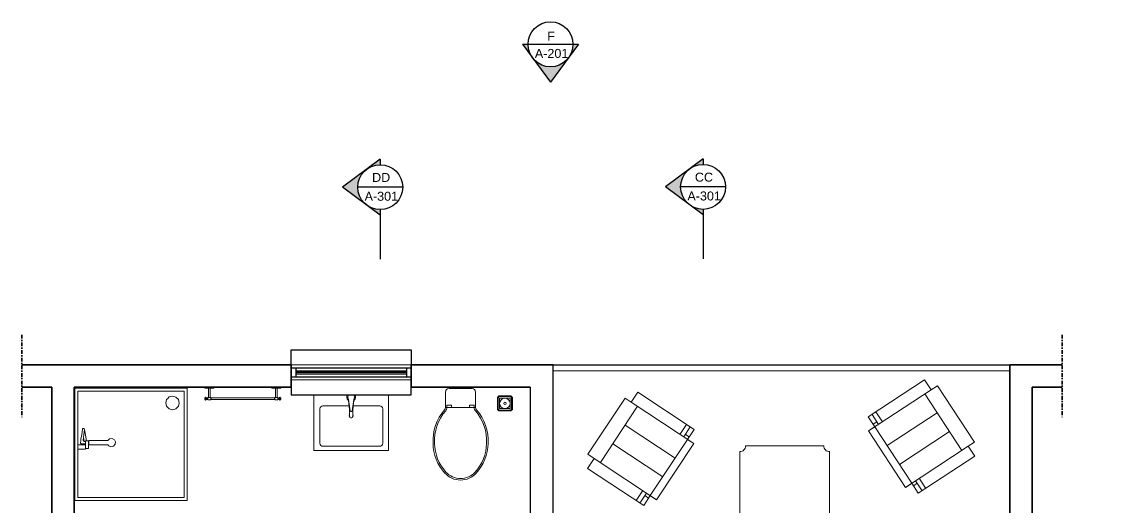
# Model space of a CAD drawing. Header units: millimetres. Extents: x 17951 to 20510, y 16877 to 18330.
# Drawn here: x 18655 to 19383, y 18007 to 18330 of the extents above; entities that cross this region are included whole.
import ezdxf

# ---------------------------------------------------------------- set-up
doc = ezdxf.new("R2010")
doc.units = ezdxf.units.MM
doc.linetypes.add('DASHDOT', pattern=[1, 0.5, -0.25, 0, -0.25])
for name, color, linetype, lineweight in [('A-FURN', 2, 'Continuous', 18), ('A-GLAZ-FULL', 4, 'Continuous', 25), ('A-WALL-FULL-EXTR', 3, 'Continuous', 35), ('A-WALL-FULL-INTR', 1, 'Continuous', 25), ('QUOTE', 5, 'Continuous', 13)]:
    doc.layers.add(name, color=color, linetype=linetype, lineweight=lineweight)
doc.layers.add('SECT-SYMB', color=6, linetype='Continuous')
doc.styles.get("Standard").update_dxf_attribs({"font": 'arial.ttf'})

msp = doc.modelspace()

# ---------------------------------------------------------------- hatches: boundary and pattern name
at = {"layer": 'SECT-SYMB'}
h = msp.add_hatch(color=6, dxfattribs=at)
h.dxf.hatch_style = 1
h.paths.add_polyline_path([(19019.93, 18306.47, -0.501749), (18995.88, 18306.47), (19007.9, 18290.27)])
h.paths.add_polyline_path([(18992.9, 18315.43), (18989.14, 18315.43), (18995.88, 18306.47, -0.16156)])
h.paths.add_polyline_path([(19026.67, 18315.43), (19022.9, 18315.43, -0.16156), (19019.93, 18306.47)])
h.paths.add_polyline_path([(19100.82, 18232.34), (19084.62, 18220.32), (19100.82, 18208.29, -0.236806), (19094.79, 18220.32, -0.236806)])
h.paths.add_polyline_path([(19109.79, 18205.32, -0.16156), (19100.82, 18208.29), (19109.79, 18201.55), (19109.79, 18202.32)])
h.paths.add_polyline_path([(19109.79, 18239.09), (19100.82, 18232.34, -0.16156), (19109.79, 18235.32)])
h.paths.add_polyline_path([(18885.21, 18232.16), (18869.01, 18220.13), (18885.21, 18208.11, -0.236806), (18879.18, 18220.13, -0.236806)])
h.paths.add_polyline_path([(18894.18, 18238.9), (18885.21, 18232.16, -0.16156), (18894.18, 18235.13)])
h.paths.add_polyline_path([(18894.18, 18205.13, -0.16156), (18885.21, 18208.11), (18894.18, 18201.36), (18894.18, 18202.13)])
h.paths.add_polyline_path([(19889.5, 18215.28, -0.236806), (19895.53, 18227.31), (19879.33, 18215.28), (19895.53, 18203.26, -0.236806)])
h.paths.add_polyline_path([(19904.5, 18234.05), (19895.53, 18227.31, -0.16156), (19904.5, 18230.28)])
h.paths.add_polyline_path([(19904.5, 18200.28, -0.16156), (19895.53, 18203.26), (19904.5, 18196.52)])
h.paths.add_polyline_path([(20027.91, 18306.47, -0.501749), (20003.86, 18306.47), (20015.89, 18290.27)])
h.paths.add_polyline_path([(20000.89, 18315.43), (19997.12, 18315.43), (20003.86, 18306.47, -0.16156)])
h.paths.add_polyline_path([(20034.65, 18315.43), (20030.89, 18315.43, -0.16156), (20027.91, 18306.47)])
h.paths.add_polyline_path([(20123.73, 18230.3), (20123.73, 18234.24), (20098.56, 18215.47), (20113.47, 18204.35, -0.20736), (20108.73, 18215.3, -0.414214)])
h.paths.add_polyline_path([(20123.73, 18200.3, -0.13289), (20116.16, 18202.34), (20123.73, 18196.71), (20123.73, 18197.3)])

# ---------------------------------------------------------------- linework, layer by layer
at = {"layer": 'A-FURN'}
for p, q in [((19009.75, 18097.6), (19314.75, 18097.6)), ((18776.99, 18086.09), (18776.99, 18086.6)), ((18782.91, 18086.09), (18776.99, 18086.09)), ((18779.36, 18086.09), (18779.36, 18079.83)), ((18780.54, 18086.09), (18780.54, 18079.83)), ((18782.91, 18086.6), (18782.91, 18086.09)), ((18821.77, 18086.6), (18821.77, 18086.09)), ((18821.77, 18086.09), (18827.69, 18086.09)), ((18824.14, 18086.09), (18824.14, 18079.83)), ((18825.32, 18086.09), (18825.32, 18079.83)), ((18827.69, 18086.09), (18827.69, 18086.6)), ((18940.7, 18085.81), (18940.11, 18085.81)), ((18954.91, 18085.81), (18940.7, 18085.81)), ((18955.5, 18085.81), (18954.91, 18085.81)), ((19266.36, 18087.62), (19291.03, 18049.98)), ((18751.41, 18078.34), (18750.86, 18076.18)), ((18752.2, 18079.17), (18751.41, 18078.34)), ((18752.2, 18079.17), (18753.28, 18080.12)), ((18755.34, 18080.66), (18753.28, 18080.12)), ((18757.66, 18080.11), (18755.34, 18080.66)), ((18759.35, 18078.38), (18757.66, 18080.11)), ((18759.86, 18076.1), (18759.35, 18078.38)), ((18776.99, 18078.4), (18776.99, 18079.58)), ((18776.99, 18079.58), (18777.16, 18079.58)), ((18777.16, 18078.4), (18776.99, 18078.4)), ((18777.16, 18079.58), (18777.16, 18078.4)), ((18777.84, 18079.58), (18777.84, 18078.4)), ((18777.84, 18079.58), (18778.01, 18079.58)), ((18778.01, 18078.4), (18777.84, 18078.4)), ((18778.01, 18079.58), (18778.01, 18078.4)), ((18778.52, 18079.58), (18778.52, 18078.4)), ((18778.52, 18079.58), (18778.94, 18079.58)), ((18778.94, 18078.4), (18778.52, 18078.4)), ((18778.94, 18079.58), (18778.94, 18079.83)), ((18778.94, 18079.83), (18780.97, 18079.83)), ((18778.94, 18079.58), (18778.94, 18078.4)), ((18778.94, 18078.15), (18778.94, 18078.4)), ((18780.97, 18078.15), (18778.94, 18078.15)), ((18780.97, 18079.83), (18780.97, 18079.58)), ((18780.97, 18078.4), (18780.97, 18079.58)), ((18780.97, 18079.58), (18781.13, 18079.58)), ((18781.13, 18078.4), (18780.97, 18078.4)), ((18780.97, 18078.4), (18780.97, 18078.15)), ((18781.13, 18079.58), (18781.13, 18079.5)), ((18781.13, 18079.5), (18781.13, 18078.48)), ((18781.13, 18079.5), (18823.55, 18079.5)), ((18823.55, 18078.48), (18781.13, 18078.48)), ((18781.13, 18078.48), (18781.13, 18078.4)), ((18823.55, 18079.5), (18823.55, 18079.58)), ((18823.55, 18079.58), (18823.72, 18079.58)), ((18823.55, 18079.5), (18823.55, 18078.48)), ((18823.55, 18078.4), (18823.55, 18078.48)), ((18823.72, 18078.4), (18823.55, 18078.4)), ((18823.72, 18079.58), (18823.72, 18079.83)), ((18823.72, 18079.83), (18825.74, 18079.83)), ((18823.72, 18078.4), (18823.72, 18079.58)), ((18823.72, 18078.15), (18823.72, 18078.4)), ((18825.74, 18078.15), (18823.72, 18078.15)), ((18825.74, 18079.83), (18825.74, 18079.58)), ((18825.74, 18079.58), (18825.74, 18078.4)), ((18825.74, 18079.58), (18826.17, 18079.58)), ((18826.17, 18078.4), (18825.74, 18078.4)), ((18825.74, 18078.4), (18825.74, 18078.15)), ((18826.17, 18079.58), (18826.17, 18078.4)), ((18826.67, 18079.58), (18826.67, 18078.4)), ((18826.67, 18079.58), (18826.84, 18079.58)), ((18826.84, 18078.4), (18826.67, 18078.4)), ((18826.84, 18079.58), (18826.84, 18078.4)), ((18827.52, 18079.58), (18827.52, 18078.4)), ((18827.52, 18079.58), (18827.69, 18079.58)), ((18827.69, 18078.4), (18827.52, 18078.4)), ((18827.69, 18079.58), (18827.69, 18078.4)), ((18849.75, 18081.6), (18849.75, 18044.41)), ((18899.75, 18044.41), (18899.75, 18081.6)), ((18937.74, 18083.44), (18937.74, 18073.11)), ((18957.87, 18073.11), (18957.87, 18083.44)), ((18972.42, 18079.85), (18973.42, 18080.85)), ((18972.42, 18071.85), (18972.42, 18079.85)), ((18972.92, 18079.65), (18973.63, 18080.35)), ((18972.92, 18072.06), (18972.92, 18079.65)), ((18973.42, 18080.85), (18981.42, 18080.85)), ((18973.63, 18080.35), (18981.22, 18080.35)), ((18973.92, 18079.23), (18974.04, 18079.35)), ((18973.92, 18072.48), (18973.92, 18079.23)), ((18974.04, 18079.35), (18980.8, 18079.35)), ((18980.8, 18079.35), (18980.92, 18079.23)), ((18980.92, 18079.23), (18980.92, 18072.48)), ((18981.22, 18080.35), (18981.92, 18079.65)), ((18981.42, 18080.85), (18982.42, 18079.85)), ((18981.92, 18079.65), (18981.92, 18072.06)), ((18982.42, 18079.85), (18982.42, 18071.85)), ((19032.86, 18041.89), (19057.68, 18079.43)), ((18750.86, 18076.18), (18751.41, 18073.9)), ((18751.41, 18073.9), (18753.1, 18072.2)), ((18753.1, 18072.2), (18755.38, 18071.62)), ((18755.38, 18071.62), (18757.66, 18072.2)), ((18757.66, 18072.2), (18759.35, 18073.9)), ((18759.35, 18073.9), (18759.86, 18076.1)), ((18853.83, 18072.24), (18853.83, 18049.24)), ((18873.38, 18074.22), (18855.83, 18074.24)), ((18893.83, 18074.24), (18876.13, 18074.22)), ((18895.83, 18049.24), (18895.83, 18072.24)), ((18937.74, 18073.11), (18957.87, 18073.11)), ((18938.74, 18073.11), (18938.74, 18074.61)), ((18938.74, 18074.61), (18941.74, 18074.61)), ((18938.74, 18073.11), (18941.74, 18073.11)), ((18941.74, 18073.11), (18941.74, 18074.61)), ((18953.87, 18074.61), (18956.87, 18074.61)), ((18953.87, 18073.11), (18953.87, 18074.61)), ((18956.87, 18073.11), (18956.87, 18074.61)), ((18973.42, 18070.85), (18972.42, 18071.85)), ((18973.63, 18071.35), (18972.92, 18072.06)), ((18981.42, 18070.85), (18973.42, 18070.85)), ((18981.22, 18071.35), (18973.63, 18071.35)), ((18974.04, 18072.35), (18973.92, 18072.48)), ((18980.8, 18072.35), (18974.04, 18072.35)), ((18980.92, 18072.48), (18980.8, 18072.35)), ((18981.92, 18072.06), (18981.22, 18071.35)), ((18982.42, 18071.85), (18981.42, 18070.85)), ((18694.75, 18055.2), (18695.23, 18058.48)), ((18695.23, 18058.48), (18695.35, 18058.8)), ((18695.35, 18058.8), (18695.62, 18059.03)), ((18695.62, 18059.03), (18695.94, 18059.1)), ((18695.64, 18051.4), (18696.67, 18058.42)), ((18695.94, 18059.1), (18696.24, 18059.06)), ((18696.24, 18059.06), (18696.5, 18058.87)), ((18696.5, 18058.87), (18696.7, 18058.53)), ((18696.7, 18058.53), (18697.93, 18050.8)), ((18696.7, 18058.53), (18696.7, 18058.53)), ((18693.95, 18049.7), (18694.07, 18050.55)), ((18694.03, 18049.31), (18693.95, 18049.7)), ((18694.35, 18048.95), (18694.03, 18049.31)), ((18694.07, 18050.55), (18694.27, 18051.92)), ((18694.27, 18051.92), (18694.75, 18055.2)), ((18694.81, 18048.83), (18694.35, 18048.95)), ((18696.14, 18048.83), (18694.81, 18048.83)), ((18695.64, 18051.4), (18695.72, 18051.01)), ((18695.72, 18051.01), (18696.03, 18050.65)), ((18695.92, 18053.29), (18696.29, 18050.59)), ((18696.03, 18050.65), (18696.5, 18050.53)), ((18696.14, 18048.83), (18697.25, 18048.83)), ((18696.49, 18048.83), (18696.53, 18048.6)), ((18696.53, 18048.6), (18696.49, 18048.39)), ((18696.5, 18050.53), (18697.25, 18050.53)), ((18699.25, 18050.8), (18697.25, 18050.8)), ((18697.25, 18050.8), (18697.25, 18048.3)), ((18699.25, 18047.8), (18699.25, 18050.8)), ((18699.25, 18050.53), (18699.46, 18050.53)), ((18699.25, 18048.83), (18699.46, 18048.83)), ((18699.46, 18051.1), (18699.46, 18048.3)), ((18699.46, 18051.1), (18712.25, 18051.1)), ((18699.46, 18048.83), (18699.46, 18048.83)), ((18712.25, 18051.1), (18713.42, 18052.15)), ((18713.42, 18052.15), (18715.09, 18052.42)), ((18715.09, 18052.42), (18716.6, 18051.64)), ((18717.16, 18048.56), (18716, 18047.29)), ((18716.6, 18051.64), (18717.31, 18050.28)), ((18717.31, 18050.28), (18717.16, 18048.56)), ((18697.25, 18048.3), (18692.25, 18048.3)), ((18692.25, 18045.3), (18697.25, 18045.3)), ((18696.49, 18048.39), (18696.42, 18048.3)), ((18697.25, 18045.3), (18697.25, 18048.3)), ((18697.25, 18045.8), (18699.25, 18045.8)), ((18699.25, 18045.8), (18699.25, 18047.8)), ((18699.46, 18048.3), (18700.27, 18048.3)), ((18712.25, 18048.3), (18700.27, 18048.3)), ((18712.86, 18047.49), (18712.25, 18048.3)), ((18714.3, 18046.92), (18712.86, 18047.49)), ((18716, 18047.29), (18714.3, 18046.92)), ((18849.75, 18044.41), (18899.75, 18044.41)), ((18855.83, 18047.24), (18893.83, 18047.24)), ((19134.33, 18043.8), (19134.33, 17991.3)), ((19190.58, 18047.55), (19138.08, 18047.55)), ((19194.33, 17991.3), (19194.33, 18043.8))]:
    msp.add_line(p, q, dxfattribs=at)
for points in [[(18690.25, 18086.1), (18765.25, 18086.1), (18765.25, 18011.1), (18690.25, 18011.1), (18690.25, 18086.1)], [(19249.22, 18022.57), (19253.6, 18015.88), (19291.24, 18040.55), (19286.85, 18047.24), (19245.03, 18019.83), (19220.36, 18057.46), (19262.18, 18084.88), (19257.79, 18091.57), (19220.16, 18066.89), (19224.54, 18060.2)], [(19262.18, 18084.88), (19266.36, 18087.62)], [(19099.39, 18051.86), (19103.8, 18058.53), (19066.26, 18083.34), (19061.85, 18076.67), (19103.56, 18049.1), (19078.75, 18011.56), (19037.04, 18039.13), (19032.62, 18032.46), (19070.16, 18007.64), (19074.57, 18014.32)], [(19061.85, 18076.67), (19057.68, 18079.43)], [(19232.77, 18047.66), (19266.22, 18069.59)], [(19091.12, 18039.34), (19057.75, 18061.4)], [(19249.22, 18022.57), (19245.03, 18019.83), (19220.36, 18057.46), (19224.54, 18060.2)], [(19249.22, 18022.57), (19224.54, 18060.2)], [(19240.99, 18035.12), (19274.44, 18057.05)], [(19082.85, 18026.83), (19049.48, 18048.89)], [(19099.39, 18051.86), (19074.57, 18014.32)], [(19099.39, 18051.86), (19103.56, 18049.1), (19078.75, 18011.56), (19074.57, 18014.32)], [(19286.85, 18047.24), (19291.03, 18049.98)], [(19037.04, 18039.13), (19032.86, 18041.89)]]:
    msp.add_lwpolyline(points, dxfattribs=at)
msp.add_lwpolyline([(18692.25, 18084.1), (18763.25, 18084.1), (18763.25, 18013.1), (18692.25, 18013.1)], close=True, dxfattribs=at)
at = {"layer": 'A-FURN', "ltscale": 4}
for points in [[(18872.18, 18081.6, 0.128874), (18871.81, 18080.15, 0.244286), (18873.06, 18077.75)], [(18873.02, 18081.6, 0.174084), (18872.51, 18080.17, 0.123107), (18872.77, 18079.12)], [(18875.7, 18066.82), (18875.71, 18066.85), (18875.71, 18066.88), (18875.72, 18066.91), (18875.73, 18066.95), (18875.74, 18066.98), (18875.74, 18067.01), (18875.75, 18067.04), (18875.76, 18067.07), (18875.77, 18067.1), (18875.78, 18067.13), (18875.78, 18067.17), (18875.79, 18067.2), (18875.8, 18067.23), (18875.8, 18067.26), (18875.81, 18067.29), (18875.82, 18067.32), (18875.82, 18067.36), (18875.83, 18067.39), (18875.83, 18067.42), (18875.83, 18067.45), (18875.84, 18067.5), (18875.84, 18067.56), (18875.85, 18067.61), (18875.85, 18067.66), (18875.85, 18067.72), (18875.85, 18067.77), (18875.85, 18067.83), (18875.85, 18067.88), (18875.85, 18067.94), (18875.85, 18068), (18875.85, 18068.05), (18875.85, 18068.11), (18875.84, 18068.16), (18875.84, 18068.22), (18875.84, 18068.27), (18875.84, 18068.33), (18875.84, 18068.38), (18875.84, 18068.44), (18875.84, 18068.49), (18875.84, 18068.54), (18875.84, 18068.63), (18875.84, 18068.72), (18875.84, 18068.82), (18875.84, 18068.91), (18875.84, 18069), (18875.84, 18069.09), (18875.84, 18069.18), (18875.85, 18069.27), (18875.85, 18069.36), (18875.85, 18069.45), (18875.85, 18069.54), (18875.85, 18069.63), (18875.85, 18069.72), (18875.86, 18069.81), (18875.86, 18069.9), (18875.86, 18069.99), (18875.86, 18070.08), (18875.86, 18070.17), (18875.87, 18070.26), (18875.87, 18070.36), (18875.88, 18070.63), (18875.89, 18070.91), (18875.9, 18071.19), (18875.91, 18071.46), (18875.93, 18071.74), (18875.95, 18072.01), (18875.97, 18072.29), (18875.99, 18072.56), (18876.01, 18072.84), (18876.03, 18073.12), (18876.06, 18073.39), (18876.08, 18073.67), (18876.11, 18073.94), (18876.13, 18074.22), (18876.16, 18074.49), (18876.19, 18074.77), (18876.22, 18075.04), (18876.24, 18075.32), (18876.27, 18075.59), (18876.3, 18075.87), (18876.3, 18075.94), (18876.31, 18076), (18876.32, 18076.07), (18876.33, 18076.14), (18876.34, 18076.2), (18876.34, 18076.27), (18876.35, 18076.34), (18876.36, 18076.4), (18876.37, 18076.47), (18876.38, 18076.54), (18876.39, 18076.61), (18876.39, 18076.67), (18876.4, 18076.74), (18876.41, 18076.81), (18876.42, 18076.87), (18876.42, 18076.94), (18876.43, 18077.01), (18876.43, 18077.07), (18876.44, 18077.14), (18876.44, 18077.21), (18876.45, 18077.28), (18876.45, 18077.35), (18876.45, 18077.41), (18876.45, 18077.48), (18876.45, 18077.55), (18876.45, 18077.62), (18876.45, 18077.69), (18876.45, 18077.75), (18876.45, 18077.82), (18876.45, 18077.89), (18876.45, 18077.96), (18876.46, 18078.03), (18876.46, 18078.09), (18876.46, 18078.16), (18876.47, 18078.23), (18876.48, 18078.3), (18876.49, 18078.37), (18875.41, 18070.87, -0.75814), (18874.09, 18070.87), (18873, 18078.5), (18872.98, 18078.57), (18872.97, 18078.6), (18872.96, 18078.62), (18872.96, 18078.65), (18872.95, 18078.68), (18872.94, 18078.71), (18872.93, 18078.73), (18872.92, 18078.76), (18872.91, 18078.79), (18872.89, 18078.82), (18872.88, 18078.85), (18872.87, 18078.87), (18872.86, 18078.9), (18872.85, 18078.93), (18872.84, 18078.96), (18872.83, 18078.98), (18872.81, 18079.01), (18872.8, 18079.04), (18872.79, 18079.06), (18872.78, 18079.09), (18872.77, 18079.12)], [(18876.44, 18077.75, 0.243737), (18877.69, 18080.15, 0.128838), (18877.31, 18081.6, 0.128838)], [(18876.73, 18079.13, 0.121688), (18876.99, 18080.17, 0.174048), (18876.48, 18081.6, 0.174048)], [(18873.66, 18068.17, 0.150311), (18873.43, 18067.43, 1), (18876.06, 18067.43, 0.145063), (18875.85, 18068.14)]]:
    msp.add_lwpolyline(points, format="xyb", dxfattribs=at)
for points in [[(18873.82, 18066.82), (18873.81, 18066.85), (18873.8, 18066.88), (18873.79, 18066.91), (18873.78, 18066.94), (18873.78, 18066.98), (18873.77, 18067.01), (18873.76, 18067.04), (18873.75, 18067.07), (18873.74, 18067.1), (18873.73, 18067.13), (18873.73, 18067.17), (18873.72, 18067.2), (18873.71, 18067.23), (18873.7, 18067.26), (18873.7, 18067.29), (18873.69, 18067.32), (18873.68, 18067.36), (18873.68, 18067.39), (18873.67, 18067.42), (18873.67, 18067.45), (18873.67, 18067.5), (18873.66, 18067.56), (18873.66, 18067.61), (18873.66, 18067.66), (18873.65, 18067.72), (18873.65, 18067.77), (18873.65, 18067.83), (18873.65, 18067.88), (18873.65, 18067.94), (18873.66, 18068), (18873.66, 18068.05), (18873.66, 18068.11), (18873.66, 18068.16), (18873.66, 18068.22), (18873.66, 18068.27), (18873.66, 18068.33), (18873.67, 18068.38), (18873.67, 18068.44), (18873.67, 18068.49), (18873.67, 18068.54), (18873.67, 18068.64), (18873.67, 18068.74), (18873.67, 18068.84), (18873.66, 18068.94), (18873.66, 18069.04), (18873.66, 18069.14), (18873.66, 18069.24), (18873.66, 18069.34), (18873.66, 18069.44), (18873.66, 18069.54), (18873.65, 18069.64), (18873.65, 18069.74), (18873.65, 18069.84), (18873.65, 18069.94), (18873.65, 18070.04), (18873.64, 18070.14), (18873.64, 18070.24), (18873.64, 18070.34), (18873.64, 18070.44), (18873.63, 18070.54), (18873.62, 18070.82), (18873.61, 18071.11), (18873.6, 18071.39), (18873.58, 18071.67), (18873.57, 18071.96), (18873.55, 18072.24), (18873.53, 18072.52), (18873.5, 18072.8), (18873.48, 18073.09), (18873.46, 18073.37), (18873.43, 18073.65), (18873.41, 18073.93), (18873.38, 18074.22), (18873.35, 18074.5), (18873.32, 18074.78), (18873.29, 18075.06), (18873.26, 18075.35), (18873.23, 18075.63), (18873.2, 18075.91), (18873.17, 18076.19), (18873.08, 18077.02), (18873.06, 18077.21), (18873.05, 18077.28), (18873.05, 18077.34), (18873.05, 18077.41), (18873.05, 18077.48), (18873.05, 18077.55), (18873.05, 18077.62), (18873.05, 18077.69), (18873.05, 18077.75), (18873.05, 18077.82), (18873.05, 18077.89), (18873.05, 18077.96), (18873.05, 18078.03), (18873.04, 18078.09), (18873.04, 18078.16), (18873.04, 18078.23), (18873.03, 18078.3), (18873.02, 18078.37), (18873.01, 18078.43), (18873, 18078.5)], [(18876.74, 18079.15), (18876.73, 18079.12), (18876.72, 18079.1), (18876.71, 18079.07), (18876.7, 18079.04), (18876.69, 18079.01), (18876.67, 18078.98), (18876.66, 18078.95), (18876.65, 18078.92), (18876.64, 18078.89), (18876.63, 18078.86), (18876.62, 18078.83), (18876.6, 18078.8), (18876.59, 18078.77), (18876.58, 18078.75), (18876.57, 18078.72), (18876.56, 18078.69), (18876.55, 18078.66), (18876.54, 18078.63), (18876.53, 18078.6), (18876.53, 18078.57), (18876.51, 18078.5), (18876.5, 18078.43), (18876.49, 18078.37)]]:
    msp.add_lwpolyline(points, dxfattribs=at)
at = {"layer": 'A-FURN'}
for points, elevation in [([(19282.67, 18044.5), (19257.99, 18082.14)], 37.5), ([(19066.02, 18073.91), (19041.21, 18036.37)], 37.5), ([(19227.05, 18061.85), (19222.67, 18068.54)], 47), ([(19225.96, 18063.52), (19223.45, 18061.88)], 47), ([(19229.56, 18063.49), (19225.17, 18070.18)], 67), ([(19098.8, 18061.84), (19094.38, 18055.16)], 67), ([(19101.3, 18060.18), (19096.89, 18053.51)], 64), ([(19097.99, 18055.18), (19100.49, 18053.52)], 47), ([(19252.82, 18022.54), (19250.31, 18020.9)], 47), ([(19256.11, 18017.53), (19251.72, 18024.22)], 64), ([(19258.62, 18019.17), (19254.23, 18025.86)], 67), ([(19069.57, 18017.62), (19065.16, 18010.95)], 67), ([(19072.07, 18015.97), (19067.66, 18009.3)], 47), ([(19070.97, 18014.3), (19073.47, 18012.65)], 47)]:
    msp.add_lwpolyline(points, dxfattribs=dict(at, elevation=elevation))
for radius in [3.5, 0.8]:
    msp.add_circle((18977.42, 18075.85), radius, dxfattribs=at)
for centre, radius, start, end in [((18940.11, 18083.44), 2.37, 90, 180), ((18955.5, 18083.44), 2.37, 0, 90), ((18777.5, 18079.58), 0.338, 0, 180), ((18777.5, 18078.4), 0.338, 180, 0), ((18778.26, 18079.6), 0.254, 184.97911, 355.02089), ((18778.26, 18078.37), 0.254, 4.97911, 175.02089), ((18826.42, 18079.6), 0.254, 184.97911, 355.02089), ((18826.42, 18078.37), 0.254, 4.97911, 175.02089), ((18827.18, 18079.58), 0.338, 0, 180), ((18827.18, 18078.4), 0.338, 180, 0), ((18855.83, 18072.24), 2, 90, 180), ((18893.83, 18072.24), 2, 0, 90), ((18960.41, 18051.02), 31.01, 138.58181, 183.55263), ((18960.41, 18051.02), 30.01, 138.58181, 183.55263), ((18935.37, 18073.11), 2.37, 318.58178, 359.99997), ((18935.37, 18073.11), 3.37, 318.58178, 359.99997), ((18960.24, 18073.11), 3.37, 180.00003, 221.41822), ((18935.21, 18051.02), 30.01, 356.44737, 41.41819), ((18960.24, 18073.11), 2.37, 180.00003, 221.41822), ((18935.21, 18051.02), 31.01, 356.44737, 41.41819), ((18855.83, 18049.24), 2, 180, 270), ((18893.83, 18049.24), 2, 270, 0), ((18959.69, 18049.67), 30.24, 181.08484, 222.17463), ((18959.69, 18049.67), 29.24, 181.08484, 222.17463), ((18935.93, 18049.67), 29.24, 317.82537, 358.91516), ((18935.93, 18049.67), 30.24, 317.82537, 358.91516), ((19134.74, 18047.13), 3.36, 262.85944, 7.14056), ((19193.91, 18047.13), 3.36, 172.85944, 277.14056), ((18947.81, 18038.91), 14.21, 222.17463, 317.82537), ((18947.81, 18038.91), 13.21, 222.17463, 317.82537)]:
    msp.add_arc(centre, radius, start, end, dxfattribs=at)
at = {"layer": 'A-GLAZ-FULL'}
for p, q in [((18834.75, 18099.6), (18837.75, 18099.6)), ((18837.75, 18099.6), (18911.75, 18099.6)), ((18911.75, 18099.6), (18914.75, 18099.6)), ((18834.75, 18093.6), (18837.75, 18093.6)), ((18837.75, 18097.6), (18911.75, 18097.6)), ((18837.75, 18096.6), (18911.75, 18096.6)), ((18837.75, 18095.6), (18911.75, 18095.6)), ((18837.75, 18093.6), (18911.75, 18093.6)), ((18911.75, 18093.6), (18914.75, 18093.6))]:
    msp.add_line(p, q, dxfattribs=at)
at = {"layer": 'A-GLAZ-FULL', "ltscale": 0.001}
for p, q in [((18837.75, 18099.6), (18837.75, 18093.6)), ((18911.75, 18099.6), (18911.75, 18093.6))]:
    msp.add_line(p, q, dxfattribs=at)
at = {"layer": 'A-WALL-FULL-EXTR', "linetype": 'DASHDOT', "ltscale": 5}
for p, q in [((18654.75, 18121.6), (18654.75, 18066.6)), ((19349.75, 18121.6), (19349.75, 18066.6))]:
    msp.add_line(p, q, dxfattribs=at)
at = {"layer": 'A-WALL-FULL-EXTR'}
for p, q in [((18674.75, 18101.6), (18654.75, 18101.6)), ((18674.75, 18101.6), (18834.75, 18101.6)), ((18834.75, 18086.6), (18834.75, 18101.6)), ((18914.75, 18101.6), (18994.75, 18101.6)), ((18914.75, 18086.6), (18914.75, 18101.6)), ((18994.75, 18101.6), (19009.75, 18101.6)), ((19314.75, 18101.6), (19329.75, 18101.6)), ((19314.75, 17841.6), (19314.75, 18101.6)), ((19329.75, 18101.6), (19349.75, 18101.6)), ((18674.75, 18086.6), (18654.75, 18086.6)), ((18674.75, 17516.6), (18674.75, 18086.6)), ((18689.75, 17931.6), (18689.75, 18086.6)), ((18689.75, 18086.6), (18834.75, 18086.6)), ((18914.75, 18086.6), (18994.3, 18086.6)), ((19329.75, 18086.6), (19329.75, 17516.6)), ((19329.75, 18086.6), (19349.75, 18086.6))]:
    msp.add_line(p, q, dxfattribs=at)
at = {"layer": 'A-WALL-FULL-INTR'}
for p, q in [((19009.75, 17973.64), (19009.75, 18101.6)), ((19009.75, 18101.6), (19314.75, 18101.6)), ((18994.3, 18086.6), (18994.3, 17930.6))]:
    msp.add_line(p, q, dxfattribs=at)
at = {"layer": 'QUOTE'}
for p, q in [((18914.75, 18101.6), (18834.75, 18101.6)), ((18834.75, 18091.6), (18914.75, 18091.6))]:
    msp.add_line(p, q, dxfattribs=at)
at = {"layer": 'SECT-SYMB'}
for p, q in [((18989.14, 18315.43), (19007.9, 18290.27)), ((18989.14, 18315.43), (19026.67, 18315.43)), ((19026.67, 18315.43), (19007.9, 18290.27)), ((18894.18, 18238.9), (18869.01, 18220.13)), ((18894.18, 18238.9), (18894.18, 18235.13)), ((19109.79, 18239.09), (19084.62, 18220.32)), ((19109.79, 18239.09), (19109.79, 18235.32)), ((18894.18, 18201.36), (18869.01, 18220.13)), ((18909.18, 18220.13), (18879.18, 18220.13)), ((19109.79, 18201.55), (19084.62, 18220.32)), ((19124.79, 18220.32), (19094.79, 18220.32)), ((18894.18, 18205.13), (18894.18, 18202.13)), ((18894.18, 18202.13), (18894.18, 18172.13)), ((19109.79, 18205.32), (19109.79, 18202.32)), ((19109.79, 18202.32), (19109.79, 18172.32)), ((18834.75, 18101.6), (18834.75, 18111.6)), ((18834.75, 18111.6), (18914.75, 18111.6)), ((18914.75, 18111.6), (18914.75, 18101.6)), ((18834.75, 18086.6), (18834.75, 18081.6)), ((18914.75, 18081.6), (18914.75, 18086.6)), ((18834.75, 18081.6), (18914.75, 18081.6))]:
    msp.add_line(p, q, dxfattribs=at)
for centre in [(19007.9, 18315.43), (18894.18, 18220.13), (19109.79, 18220.32)]:
    msp.add_circle(centre, 15, dxfattribs=at)

# ---------------------------------------------------------------- texts
for s, p in [('F', (19005.74, 18317.82)), ('A-201', (18997.45, 18306.35)), ('DD', (18888.73, 18223.62)), ('CC', (19104.35, 18223.8)), ('A-301', (18883.72, 18211.05)), ('A-301', (19099.34, 18211.24))]:
    msp.add_text(s, height=6, dxfattribs=at).set_placement(p)

doc.saveas('drawing.dxf')
